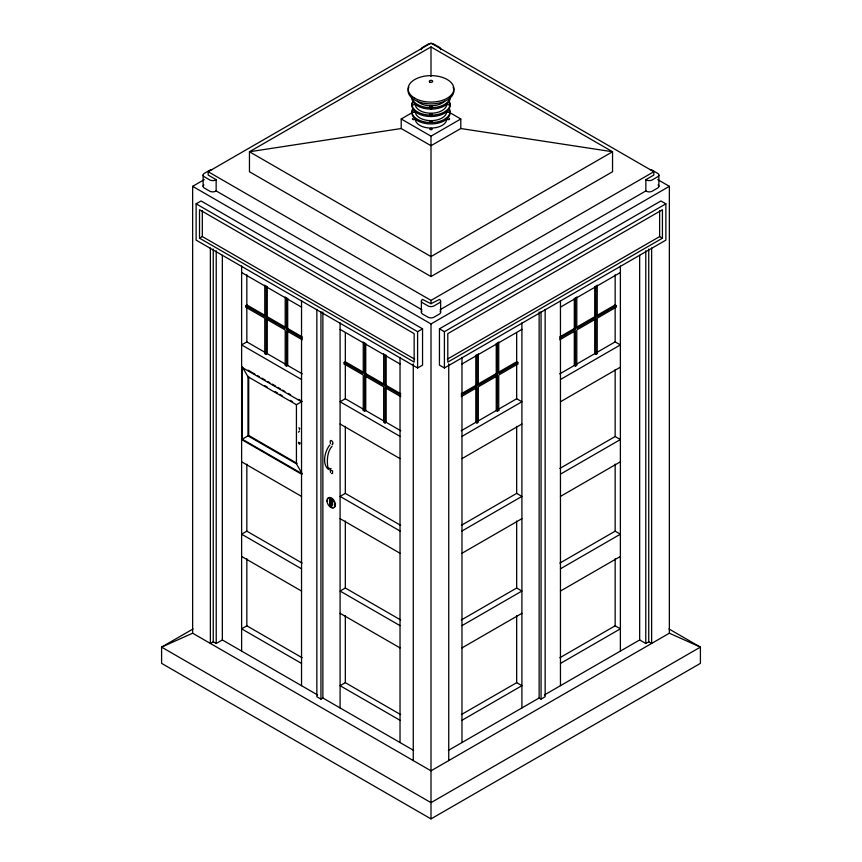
<?xml version="1.0" encoding="UTF-8"?>
<svg xmlns="http://www.w3.org/2000/svg" width="862" height="862" viewBox="0 0 862 862"><rect width="100%" height="100%" fill="white"/><g stroke="black" fill="none" stroke-linecap="round" stroke-linejoin="round"><path stroke-width="1.29" d="M327.323 501.113L327.344 501.102M334.187 504.712L334.542 504.863M298.748 427.897L299.782 428.209L299.48 429.513M329.855 444.954C324.78 451.085 321.698 464.165 328.562 469.499M332.161 446.117C326.612 452.119 326.967 462.323 327.959 468.271M331.751 502.686A1.853 1.067 60 0 0 332.096 500.606A1.853 1.067 60 0 0 330.092 499.443A1.853 1.067 60 0 0 330.437 501.932C329.047 504.981 332.721 509.27 331.547 502.805A1.853 1.067 60 0 0 331.892 500.725A1.853 1.067 60 0 0 329.887 499.572A1.853 1.067 60 0 0 330.232 502.05C328.444 505.994 333.303 508.763 331.751 502.686A1.799 1.034 60 0 0 331.708 500.111A1.799 1.034 60 0 0 329.801 500.283A1.799 1.034 60 0 0 331.708 502.654L331.547 502.805M299.48 431.043L298.446 432.228M421.863 309.695L216.157 190.933L216.157 179.673L208.184 175.072L208.184 171.743L431 43.1L653.816 171.743L653.816 175.072L645.843 179.673L645.843 190.933L440.137 309.695M431 46.936L249.452 151.755L249.452 171.743L431 276.551L612.548 171.743L612.548 151.755L431 46.936L431 76.449M193.077 628.937L161.593 647.114L161.593 663.363L431 818.9L700.407 663.363L700.407 647.114L669.365 633.204L431 770.822L192.635 633.204L192.635 186.332L204.262 179.619M216.157 179.673L215.608 179.996A4.321 2.489 0 0 1 209.886 179.996L204.208 176.721A4.321 2.489 0 0 1 204.208 173.413L209.886 170.137A4.321 2.489 0 0 1 212.224 169.534M216.157 190.933L215.608 191.256A4.321 2.489 0 0 1 209.886 191.256L204.208 187.981A4.321 2.489 0 0 1 203.885 184.91M196.127 203.831L201.083 200.965L422.552 328.831L422.552 365.132L417.596 367.988L196.127 240.132L196.127 203.831L417.596 331.687L422.552 328.831M401.207 128.524L249.452 151.755L431 256.574L612.548 151.755L460.793 128.524L431 145.721L401.207 128.524L401.207 118.978L412.661 112.362M199.521 238.171L414.148 362.072L414.148 333.616L199.521 209.703L199.521 238.171L202.322 236.554L414.6 359.12M401.207 118.978L431 136.185L460.793 118.978L460.793 128.524M285.225 364.044L267.274 353.679L266.121 354.347L264.774 353.571L264.774 318.153L245.702 307.141L245.702 305.59L246.844 304.922L264.806 315.287M266.121 285.904L266.121 317.378L267.274 316.72L285.225 327.086M266.121 354.347L266.121 318.929L267.274 318.272L267.274 353.679M264.806 352.256L246.844 341.891L241.619 344.908L301.538 379.506M286.55 297.692L286.55 329.165L287.692 328.508L302.282 336.934M264.774 353.571L265.927 352.903M248.698 377.675L248.698 435.461L241.619 439.555L301.538 474.143L302.174 473.788L296.431 463.842L247.987 435.87L247.987 376.748L242.254 366.813L241.619 367.169L301.538 401.767M248.698 376.338L247.987 376.748L296.431 404.72L302.174 401.401M266.121 318.929L285.203 329.952L285.203 365.359L286.55 366.135L287.692 365.477L302.282 373.892M208.184 171.743L431 300.385L653.816 171.743M431 303.704L439.534 299.426A4.321 2.489 0 0 1 439.534 302.724L433.855 305.999A4.321 2.489 0 0 1 428.145 305.999L422.466 302.724A4.321 2.489 0 0 1 422.466 299.426L431 303.704L431 300.385M383.709 420.904L365.747 410.538L364.604 411.206L363.258 410.431L363.258 375.013L344.186 364.001L344.186 362.449L345.328 361.781L363.279 372.147M344.186 364.001L345.328 363.333M192.635 186.332L431 323.95L669.365 186.332L669.365 633.204M439.448 328.831L660.917 200.965L665.873 203.831L665.873 240.132L444.404 367.988L439.448 365.132L439.448 328.831L444.404 331.687L665.873 203.831M364.604 342.764L364.604 374.237L365.747 373.569L383.709 383.946M364.604 411.206L364.604 375.789L365.747 375.132L365.747 410.538M363.279 409.116L345.328 398.75L340.091 401.767L400.022 436.366M385.023 354.551L385.023 386.025L386.176 385.368L400.765 393.783M299.857 442.896L298.511 442.4L299.857 442.896L299.696 444.275L298.769 443.499M447.346 359.152L659.624 236.587L662.425 238.203L662.425 209.735L447.798 333.648L447.798 362.105L662.425 238.203M363.258 410.431L364.41 409.762M461.978 363.99L521.909 329.392M560.462 307.131L620.381 272.532M364.604 375.789L383.676 386.801L383.676 422.218L385.023 422.994L386.176 422.326L400.765 430.752M461.235 393.783L475.824 385.368L476.977 386.025L476.977 354.551M478.291 383.946L496.253 373.569L497.396 374.237L497.396 342.764M498.721 372.147L516.672 361.781L517.814 362.449L517.814 364.001L498.742 375.013L498.742 410.431L497.396 411.206L496.253 410.538L478.291 420.904M559.718 336.934L574.308 328.508L575.45 329.165L575.45 297.692M576.775 327.086L594.726 316.72L595.879 317.378L595.879 285.904M597.194 315.287L615.156 304.922L616.298 305.59L616.298 307.141L597.226 318.153L597.226 353.571L595.879 354.347L594.726 353.679L576.775 364.044M461.267 395.098L476.977 386.025M497.396 374.237L478.313 385.249L478.313 353.776M517.814 362.449L498.742 373.462L498.742 341.988M559.74 338.238L575.45 329.165M595.879 317.378L576.797 328.39L576.797 296.916M616.298 305.59L597.226 316.602L597.226 285.128M461.267 396.649L476.977 387.577L476.977 422.994L475.824 422.326L461.235 430.752M497.396 411.206L497.396 375.789L478.313 386.801L478.313 422.218L476.977 422.994M559.74 339.79L575.45 330.728L575.45 366.135L574.308 365.477L559.718 373.892M595.879 354.347L595.879 318.929L576.797 329.952L576.797 365.359L575.45 366.135M302.163 563.101L246.844 531.175L241.619 534.192L301.538 568.791M400.647 525.324L345.328 493.387L340.091 496.404L400.022 531.003M498.721 409.116L516.672 398.75L521.909 401.767L461.978 436.366M597.194 352.256L615.156 341.891L620.381 344.908L560.462 379.506M461.978 458.627L521.909 424.029M560.462 401.767L620.381 367.169M317.625 694.977L222.342 639.96L216.222 643.494L213.259 641.781L210.371 643.44L210.371 248.008M302.163 657.749L246.844 625.812L241.619 628.829L301.538 663.428M400.647 619.961L345.328 588.024L340.091 591.052L400.022 625.64M461.353 525.324L516.672 493.387L521.909 496.404L461.978 531.003M559.837 468.465L615.156 436.528L620.381 439.555L560.462 474.143M461.978 553.264L521.909 518.676M560.462 496.404L620.381 461.816M400.647 714.598L345.328 682.672L340.091 685.689L400.022 720.287M316.85 309.372L316.85 696.744L320.944 699.114L322.862 698.004L413.631 750.403M461.353 619.961L516.672 588.024L521.909 591.052L461.978 625.64M559.837 563.101L615.156 531.175L620.381 534.192L560.462 568.791M461.978 647.901L521.909 613.313M560.462 591.052L620.381 556.453M461.353 714.598L516.672 682.672L521.909 685.689L461.978 720.287M559.837 657.749L615.156 625.812L620.381 628.829L560.462 663.428M448.369 750.403L539.138 698.004L541.056 699.114L545.15 696.744L545.15 309.372M544.375 694.977L639.658 639.96L645.778 643.494L648.741 641.781L651.629 643.44L651.629 248.008M192.635 633.204L161.593 647.114L431 802.651L700.407 647.114L668.923 628.937M328.023 468.152L331.223 468.702M327.291 500.639L327.528 501.178M330.448 443.424L330.372 443.09C328.853 437.907 334.413 441.538 332.592 444.372L332.01 444.329M330.448 469.995L329.898 469.93L330.372 469.661L330.523 472.462M331.482 473.561L332.549 473.367L332.592 470.943L331.32 470.393M657.738 179.619L669.365 186.332M645.843 179.673L646.392 179.996A4.321 2.489 0 0 0 652.114 179.996L657.792 176.721A4.321 2.489 0 0 0 657.792 173.413L652.114 170.137A4.321 2.489 0 0 0 649.776 169.534M645.843 190.933L646.392 191.256A4.321 2.489 0 0 0 652.114 191.256L657.792 187.981A4.321 2.489 0 0 0 658.115 184.91M449.339 112.362L460.793 118.978M595.879 318.929L594.726 318.272L594.726 353.679M596.073 352.903L597.226 353.571M516.672 363.333L517.814 364.001M497.396 375.789L496.253 375.132L496.253 410.538M497.589 409.762L498.742 410.431M241.619 272.532L301.538 307.131M340.091 329.392L400.022 363.99M245.702 305.59L264.774 316.602L264.774 285.128M266.121 317.378L285.203 328.39L285.203 296.916M286.55 329.165L302.26 338.238M344.186 362.449L363.258 373.462L363.258 341.988M364.604 374.237L383.676 385.249L383.676 353.776M385.023 386.025L400.733 395.098M302.26 339.79L286.55 330.728L286.55 366.135M400.733 396.649L385.023 387.577L385.023 422.994M248.008 370.132L254.926 374.13M257.232 375.455L259.537 376.791M261.843 378.116L265.291 380.11M267.597 381.446L269.903 382.771M272.209 384.107L275.668 386.101M277.973 387.437L280.279 388.762M282.585 390.098L284.891 391.423M288.339 393.417L290.645 394.753M298.715 399.408L301.021 400.744M340.091 424.029L400.022 458.627M264.849 385.659L267.155 386.984M275.226 391.65L277.532 392.986M279.848 394.311L282.154 395.647M290.225 400.313L292.53 401.638M248.698 435.461L297.142 463.433L296.431 463.842L296.431 404.72M302.174 473.788L242.254 439.189L242.254 366.813M331.062 500.165L330.933 501.953M241.619 461.816L301.538 496.404M340.091 518.676L400.022 553.264M241.619 556.453L301.538 591.052M340.091 613.313L400.022 647.901M659.624 210.716L659.624 236.587M658.87 175.072L658.87 186.332M648.741 249.032L648.741 641.781M645.778 250.745L645.778 643.494M639.658 255.281L639.658 639.96M620.381 265.992L620.381 651.09M615.156 274.762L615.156 304.922M615.156 307.788L615.156 341.891M615.156 369.518L615.156 436.528M615.156 464.155L615.156 531.175M615.156 558.791L615.156 625.812M594.726 286.55L594.726 316.72M574.308 298.338L574.308 328.508M574.308 330.06L574.308 365.477M560.462 300.579L560.462 685.689M541.056 311.742L541.056 699.114M539.138 311.979L539.138 698.004M521.909 322.841L521.909 707.95M516.672 332.926L516.672 361.781M516.672 364.648L516.672 398.75M516.672 426.367L516.672 493.387M516.672 521.014L516.672 588.024M516.672 615.651L516.672 682.672M496.253 343.41L496.253 373.569M475.824 355.198L475.824 385.368M475.824 386.919L475.824 422.326M461.978 357.439L461.978 742.548M448.736 363.807L448.736 760.586M444.404 331.687L444.404 367.988M440.622 301.075L440.622 312.335M431 136.185L431 276.551M431 323.95L431 818.9M421.378 301.075L421.378 312.335M417.596 331.687L417.596 367.988M413.264 363.807L413.264 760.586M400.022 357.439L400.022 742.548M386.176 355.198L386.176 385.368M386.176 386.919L386.176 422.326M365.747 343.41L365.747 373.569M345.328 332.926L345.328 361.781M345.328 364.648L345.328 398.75M345.328 426.367L345.328 493.387M345.328 521.014L345.328 588.024M345.328 615.651L345.328 682.672M340.091 322.841L340.091 707.95M322.862 311.979L322.862 698.004M320.944 311.742L320.944 699.114M301.538 300.579L301.538 685.689M287.692 298.338L287.692 328.508M287.692 330.06L287.692 365.477M267.274 286.55L267.274 316.72M246.844 274.762L246.844 304.922M246.844 307.788L246.844 341.891M246.844 464.155L246.844 531.175M246.844 558.791L246.844 625.812M241.619 265.992L241.619 651.09M222.342 255.281L222.342 639.96M216.222 250.745L216.222 643.494M213.259 249.032L213.259 641.781M203.13 175.072L203.13 186.332M202.322 210.684L202.322 236.554M327.646 499.163A5.614 3.243 60 0 1 332.506 498.732A5.614 3.243 60 0 1 335.318 505.972A5.614 3.243 60 0 1 330.458 506.403M449.77 109.646A19.061 11.001 0 0 1 447.507 117.06L444.48 119.333A19.061 11.001 0 0 1 422.197 121.316A19.061 11.001 0 0 1 412.23 109.646M431.302 106.101A1.174 0.679 0 0 1 431.97 107.147A1.174 0.679 0 0 1 430.03 107.147A1.174 0.679 0 0 1 430.698 106.101M431.302 113.515A1.174 0.679 0 0 1 431.97 114.571A1.174 0.679 0 0 1 430.03 114.571A1.174 0.679 0 0 1 430.698 113.515M412.467 105.681A1.174 0.679 0 0 1 412.467 105.326M449.414 111.22A1.174 0.679 0 0 1 448.983 112.146A1.174 0.679 0 0 1 447.367 111.898A1.174 0.679 0 0 1 447.798 110.972M449.221 118.493A1.174 0.679 0 0 1 449.221 119.462A1.174 0.679 0 0 1 447.561 119.462A1.174 0.679 0 0 1 447.561 118.493M449.77 111.015A19.061 11.001 0 0 1 447.507 118.428L444.48 120.702A19.061 11.001 0 0 1 422.197 122.684A19.061 11.001 0 0 1 412.23 111.015M414.202 110.972A1.174 0.679 0 0 1 414.633 111.898A1.174 0.679 0 0 1 413.017 112.146A1.174 0.679 0 0 1 412.586 111.22M414.439 118.493A1.174 0.679 0 0 1 414.439 119.462A1.174 0.679 0 0 1 412.779 119.462A1.174 0.679 0 0 1 412.779 118.493M432.174 108.127A1.174 0.679 0 0 1 431.302 108.784M430.698 108.784A1.174 0.679 0 0 1 429.826 108.127M449.77 102.222A19.061 11.001 0 0 1 447.507 109.636L444.48 111.92A19.061 11.001 0 0 1 422.197 113.892A19.061 11.001 0 0 1 412.23 102.222M446.721 118.978A15.721 9.073 0 0 1 431 128.061A15.721 9.073 0 0 1 415.279 118.978M450.061 98.085A19.061 11.001 0 0 1 447.507 103.58L444.48 105.864A19.061 11.001 0 0 1 423.705 108.246A19.061 11.001 0 0 1 411.939 98.085M449.77 103.591A19.061 11.001 0 0 1 447.507 111.004L444.48 113.288A19.061 11.001 0 0 1 422.197 115.26A19.061 11.001 0 0 1 412.23 103.591M431.302 128.363A1.174 0.679 0 0 1 431.97 129.408A1.174 0.679 0 0 1 430.03 129.408A1.174 0.679 0 0 1 430.698 128.363M450.061 96.716A19.061 11.001 0 0 1 447.507 102.212L444.48 104.496A19.061 11.001 0 0 1 423.705 106.877A19.061 11.001 0 0 1 411.939 96.716M431.302 120.939A1.174 0.679 0 0 1 431.97 121.984A1.174 0.679 0 0 1 430.03 121.984A1.174 0.679 0 0 1 430.698 120.939M446.721 104.14A15.721 9.073 0 0 1 431 113.213A15.721 9.073 0 0 1 415.279 104.14M449.414 103.796A1.174 0.679 0 0 1 448.391 104.819A1.174 0.679 0 0 1 447.367 103.796M446.721 111.554A15.721 9.073 0 0 1 431 120.637A15.721 9.073 0 0 1 415.279 111.554M449.533 112.75A1.174 0.679 0 0 1 449.533 113.105M432.024 115.885A1.174 0.679 0 0 1 429.976 115.885M412.467 113.105A1.174 0.679 0 0 1 412.467 112.75M444.62 101.253A15.721 9.073 0 0 1 417.38 101.253M449.533 97.912A1.174 0.679 0 0 1 449.533 98.257M414.633 103.796A1.174 0.679 0 0 1 413.609 104.819A1.174 0.679 0 0 1 412.586 103.796M449.533 105.326A1.174 0.679 0 0 1 449.533 105.681M412.467 98.257A1.174 0.679 0 0 1 412.467 97.912M453.908 90.661A22.908 13.232 0 0 1 431 103.893A22.908 13.232 0 0 1 408.092 90.661M408.179 89.508A22.908 13.232 0 0 1 408.868 87.234M453.132 87.234A22.908 13.232 0 0 1 453.821 89.508M440.126 311.182A4.321 2.489 0 0 1 439.534 313.983L433.855 317.259A4.321 2.489 0 0 1 428.145 317.259L422.466 313.983A4.321 2.489 0 0 1 421.874 311.182M440.493 49.651A4.321 2.489 0 0 0 439.534 47.41L433.855 44.134A4.321 2.489 0 0 0 428.145 44.134L422.466 47.41A4.321 2.489 0 0 0 421.507 49.651M326.913 500.617A5.614 3.243 60 0 0 332.872 508.03A5.614 3.243 60 0 0 332.872 500.079A5.614 3.243 60 0 0 326.913 500.617M429.782 82.041A1.724 1.002 0 0 0 432.67 81.588A1.724 1.002 0 0 0 430.558 80.371A1.724 1.002 0 0 0 429.782 82.041M414.794 98.214A22.908 13.232 0 0 0 453.132 92.288A22.908 13.232 0 0 0 425.074 76.082A22.908 13.232 0 0 0 414.794 98.214"/></g></svg>
